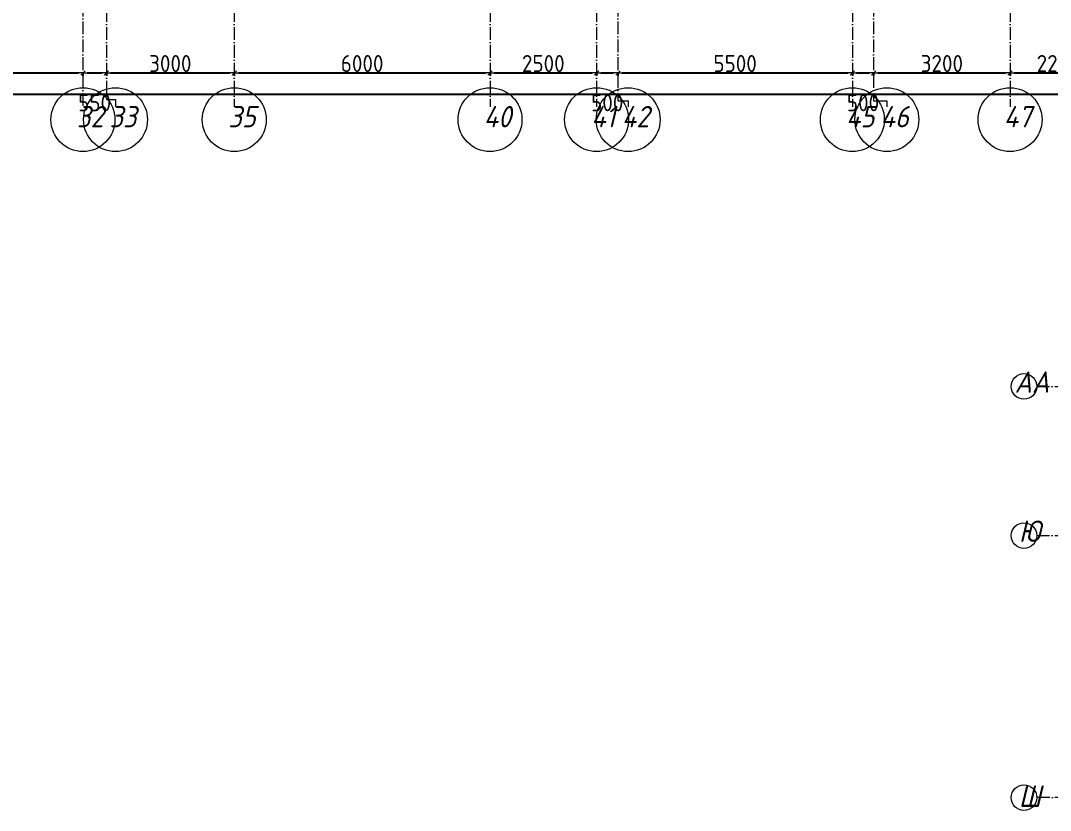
# Model space of a CAD drawing. Header units: millimetres. Extents: x -401725 to 250493, y 305116 to 802890.
# Drawn here: x 27896 to 52055, y 495397 to 513932 of the extents above; entities that cross this region are included whole.
import ezdxf

# ---------------------------------------------------------------- set-up
doc = ezdxf.new("R2010")
doc.units = ezdxf.units.MM
doc.linetypes.add('50_200_ШТРИХ_1Т_ш5_п1_п1_', pattern=[700, 500, -100, 0, -100])
for name, color, linetype, lineweight in [('A-____-____-DIMS', 7, 'Continuous', 9), ('S-GRID-____-IDEN', 7, 'Continuous', 9), ('S-GRID-____-OTLN', 7, 'Continuous', 9), ('S-GRID-____-OTLN-1', 7, '50_200_ШТРИХ_1Т_ш5_п1_п1_', 9)]:
    doc.layers.add(name, color=color, linetype=linetype, lineweight=lineweight)
doc.styles.add('ISOCPEUR_I', font='isocpeui.ttf', dxfattribs={"width": 0.9, "height": 2.5})
doc.styles.add('ISOCPEUR_I_9', font='isocpeui.ttf', dxfattribs={"width": 0.9, "height": 250})
doc.styles.add('СПДС', font='isocpeur.ttf', dxfattribs={"width": 0.9})
doc.dimstyles.new('Размера А3', dxfattribs={"dimtxt": 200, "dimasz": 100, "dimexe": 70, "dimexo": 100, "dimgap": 20, "dimtad": 1, "dimdec": 0, "dimrnd": 10, "dimzin": 0, "dimdsep": 46, "dimtxsty": 'СПДС', "dimblk": 'ARROWHEAD_6', "dimcen": 1, "dimclrd": 256, "dimclre": 256, "dimclrt": 256, "dimazin": 0, "dimtfac": 1, "dimtdec": 0, "dimtmove": 2, "dimatfit": 3, "dimfxl": 1, "dimtolj": 1, "dimtzin": 0, "dimarcsym": 0})

# ---------------------------------------------------------------- blocks, each defined once
blk = doc.blocks.new('Ось сетки - Круг_Ø6_00__ISO-2_5_0_9K_-25732049-АР1_План отверстий 2 этажа в осях 1-64_А-ГГ')
at = {"layer": 'S-GRID-____-IDEN'}
blk.add_circle((0, 0), 3, dxfattribs=at)
blk = doc.blocks.new('Ось сетки - Круг_Ø6_00__ISO-2_5_0_9K_-25732049-АР1_План отверстий 2 этажа в осях 1-64_Ю-ЯЯ')
at = {"layer": 'S-GRID-____-IDEN'}
blk.add_circle((0, 0), 3, dxfattribs=at)
blk = doc.blocks.new('ARROWHEAD_6')
at = {"color": 0, "linetype": 'Continuous'}
for p, q in [((0, 0), (-1, 0)), ((-0.5, -0.5), (0.5, 0.5))]:
    blk.add_line(p, q, dxfattribs=at)
blk = doc.blocks.new('*D4603')
at = {"layer": 'A-____-____-DIMS', "lineweight": -2, "transparency": 16777216}
for p, q in [((23358, 512710), (23358, 512634)), ((23458, 512704), (29258, 512704)), ((29358, 512710), (29358, 512634))]:
    blk.add_line(p, q, dxfattribs=at)
at = {"layer": 'Defpoints', "color": 0, "lineweight": 30, "transparency": 16777216}
for p in [(23358, 512810), (29358, 512810), (29358, 512704)]:
    blk.add_point(p, dxfattribs=at)
at = {"layer": 'A-____-____-DIMS', "lineweight": -2, "transparency": 16777216, "xscale": 100, "yscale": 100, "zscale": 100, "rotation": 180}
blk.add_blockref('ARROWHEAD_6', (23358, 512704), dxfattribs=at)
at = {"layer": 'A-____-____-DIMS', "lineweight": -2, "transparency": 16777216, "xscale": 100, "yscale": 100, "zscale": 100}
blk.add_blockref('ARROWHEAD_6', (29358, 512704), dxfattribs=at)
at = {"layer": 'A-____-____-DIMS', "transparency": 16777216, "insert": (26358, 512924), "char_height": 400, "width": 2.49, "attachment_point": 5, "style": 'СПДС'}
blk.add_mtext('\\A1;6000', dxfattribs=at)
blk = doc.blocks.new('*D4604')
at = {"layer": 'A-____-____-DIMS', "lineweight": -2, "transparency": 16777216}
for p, q in [((29358, 512710), (29358, 512634)), ((29458, 512704), (29808, 512704)), ((29908, 512710), (29908, 512634))]:
    blk.add_line(p, q, dxfattribs=at)
at = {"layer": 'Defpoints', "color": 0, "lineweight": 30, "transparency": 16777216}
for p in [(29358, 512810), (29908, 512810), (29908, 512704)]:
    blk.add_point(p, dxfattribs=at)
at = {"layer": 'A-____-____-DIMS', "lineweight": -2, "transparency": 16777216, "xscale": 100, "yscale": 100, "zscale": 100, "rotation": 180}
blk.add_blockref('ARROWHEAD_6', (29358, 512704), dxfattribs=at)
at = {"layer": 'A-____-____-DIMS', "lineweight": -2, "transparency": 16777216, "xscale": 100, "yscale": 100, "zscale": 100}
blk.add_blockref('ARROWHEAD_6', (29908, 512704), dxfattribs=at)
at = {"layer": 'A-____-____-DIMS', "transparency": 16777216, "insert": (29633, 512004), "char_height": 400, "width": 1.87, "attachment_point": 5, "style": 'СПДС'}
blk.add_mtext('\\A1;550', dxfattribs=at)
blk = doc.blocks.new('*D4605')
at = {"layer": 'A-____-____-DIMS', "lineweight": -2, "transparency": 16777216}
for p, q in [((29908, 512710), (29908, 512634)), ((30008, 512704), (32808, 512704)), ((32908, 512710), (32908, 512634))]:
    blk.add_line(p, q, dxfattribs=at)
at = {"layer": 'Defpoints', "color": 0, "lineweight": 30, "transparency": 16777216}
for p in [(29908, 512810), (32908, 512810), (32908, 512704)]:
    blk.add_point(p, dxfattribs=at)
at = {"layer": 'A-____-____-DIMS', "lineweight": -2, "transparency": 16777216, "xscale": 100, "yscale": 100, "zscale": 100, "rotation": 180}
blk.add_blockref('ARROWHEAD_6', (29908, 512704), dxfattribs=at)
at = {"layer": 'A-____-____-DIMS', "lineweight": -2, "transparency": 16777216, "xscale": 100, "yscale": 100, "zscale": 100}
blk.add_blockref('ARROWHEAD_6', (32908, 512704), dxfattribs=at)
at = {"layer": 'A-____-____-DIMS', "transparency": 16777216, "insert": (31408, 512924), "char_height": 400, "width": 2.49, "attachment_point": 5, "style": 'СПДС'}
blk.add_mtext('\\A1;3000', dxfattribs=at)
blk = doc.blocks.new('*D4606')
at = {"layer": 'A-____-____-DIMS', "lineweight": -2, "transparency": 16777216}
for p, q in [((32908, 512710), (32908, 512634)), ((33008, 512704), (38808, 512704)), ((38908, 512710), (38908, 512634))]:
    blk.add_line(p, q, dxfattribs=at)
at = {"layer": 'Defpoints', "color": 0, "lineweight": 30, "transparency": 16777216}
for p in [(32908, 512810), (38908, 512810), (38908, 512704)]:
    blk.add_point(p, dxfattribs=at)
at = {"layer": 'A-____-____-DIMS', "lineweight": -2, "transparency": 16777216, "xscale": 100, "yscale": 100, "zscale": 100, "rotation": 180}
blk.add_blockref('ARROWHEAD_6', (32908, 512704), dxfattribs=at)
at = {"layer": 'A-____-____-DIMS', "lineweight": -2, "transparency": 16777216, "xscale": 100, "yscale": 100, "zscale": 100}
blk.add_blockref('ARROWHEAD_6', (38908, 512704), dxfattribs=at)
at = {"layer": 'A-____-____-DIMS', "transparency": 16777216, "insert": (35908, 512924), "char_height": 400, "width": 2.49, "attachment_point": 5, "style": 'СПДС'}
blk.add_mtext('\\A1;6000', dxfattribs=at)
blk = doc.blocks.new('*D4607')
at = {"layer": 'A-____-____-DIMS', "lineweight": -2, "transparency": 16777216}
for p, q in [((38908, 512710), (38908, 512634)), ((39008, 512704), (41308, 512704)), ((41408, 512710), (41408, 512634))]:
    blk.add_line(p, q, dxfattribs=at)
at = {"layer": 'Defpoints', "color": 0, "lineweight": 30, "transparency": 16777216}
for p in [(38908, 512810), (41408, 512810), (41408, 512704)]:
    blk.add_point(p, dxfattribs=at)
at = {"layer": 'A-____-____-DIMS', "lineweight": -2, "transparency": 16777216, "xscale": 100, "yscale": 100, "zscale": 100, "rotation": 180}
blk.add_blockref('ARROWHEAD_6', (38908, 512704), dxfattribs=at)
at = {"layer": 'A-____-____-DIMS', "lineweight": -2, "transparency": 16777216, "xscale": 100, "yscale": 100, "zscale": 100}
blk.add_blockref('ARROWHEAD_6', (41408, 512704), dxfattribs=at)
at = {"layer": 'A-____-____-DIMS', "transparency": 16777216, "insert": (40158, 512924), "char_height": 400, "width": 2.49, "attachment_point": 5, "style": 'СПДС'}
blk.add_mtext('\\A1;2500', dxfattribs=at)
blk = doc.blocks.new('*D4608')
at = {"layer": 'A-____-____-DIMS', "lineweight": -2, "transparency": 16777216}
for p, q in [((41408, 512710), (41408, 512634)), ((41508, 512704), (41808, 512704)), ((41908, 512710), (41908, 512634))]:
    blk.add_line(p, q, dxfattribs=at)
at = {"layer": 'Defpoints', "color": 0, "lineweight": 30, "transparency": 16777216}
for p in [(41408, 512810), (41908, 512810), (41908, 512704)]:
    blk.add_point(p, dxfattribs=at)
at = {"layer": 'A-____-____-DIMS', "lineweight": -2, "transparency": 16777216, "xscale": 100, "yscale": 100, "zscale": 100, "rotation": 180}
blk.add_blockref('ARROWHEAD_6', (41408, 512704), dxfattribs=at)
at = {"layer": 'A-____-____-DIMS', "lineweight": -2, "transparency": 16777216, "xscale": 100, "yscale": 100, "zscale": 100}
blk.add_blockref('ARROWHEAD_6', (41908, 512704), dxfattribs=at)
at = {"layer": 'A-____-____-DIMS', "transparency": 16777216, "insert": (41658, 512004), "char_height": 400, "width": 1.87, "attachment_point": 5, "style": 'СПДС'}
blk.add_mtext('\\A1;500', dxfattribs=at)
blk = doc.blocks.new('*D4609')
at = {"layer": 'A-____-____-DIMS', "lineweight": -2, "transparency": 16777216}
for p, q in [((41908, 512710), (41908, 512634)), ((42008, 512704), (47308, 512704)), ((47408, 512710), (47408, 512634))]:
    blk.add_line(p, q, dxfattribs=at)
at = {"layer": 'Defpoints', "color": 0, "lineweight": 30, "transparency": 16777216}
for p in [(41908, 512810), (47408, 512810), (47408, 512704)]:
    blk.add_point(p, dxfattribs=at)
at = {"layer": 'A-____-____-DIMS', "lineweight": -2, "transparency": 16777216, "xscale": 100, "yscale": 100, "zscale": 100, "rotation": 180}
blk.add_blockref('ARROWHEAD_6', (41908, 512704), dxfattribs=at)
at = {"layer": 'A-____-____-DIMS', "lineweight": -2, "transparency": 16777216, "xscale": 100, "yscale": 100, "zscale": 100}
blk.add_blockref('ARROWHEAD_6', (47408, 512704), dxfattribs=at)
at = {"layer": 'A-____-____-DIMS', "transparency": 16777216, "insert": (44658, 512924), "char_height": 400, "width": 2.49, "attachment_point": 5, "style": 'СПДС'}
blk.add_mtext('\\A1;5500', dxfattribs=at)
blk = doc.blocks.new('*D4610')
at = {"layer": 'A-____-____-DIMS', "lineweight": -2, "transparency": 16777216}
for p, q in [((47408, 512710), (47408, 512634)), ((47508, 512704), (47808, 512704)), ((47908, 512710), (47908, 512634))]:
    blk.add_line(p, q, dxfattribs=at)
at = {"layer": 'Defpoints', "color": 0, "lineweight": 30, "transparency": 16777216}
for p in [(47408, 512810), (47908, 512810), (47908, 512704)]:
    blk.add_point(p, dxfattribs=at)
at = {"layer": 'A-____-____-DIMS', "lineweight": -2, "transparency": 16777216, "xscale": 100, "yscale": 100, "zscale": 100, "rotation": 180}
blk.add_blockref('ARROWHEAD_6', (47408, 512704), dxfattribs=at)
at = {"layer": 'A-____-____-DIMS', "lineweight": -2, "transparency": 16777216, "xscale": 100, "yscale": 100, "zscale": 100}
blk.add_blockref('ARROWHEAD_6', (47908, 512704), dxfattribs=at)
at = {"layer": 'A-____-____-DIMS', "transparency": 16777216, "insert": (47658, 512004), "char_height": 400, "width": 1.87, "attachment_point": 5, "style": 'СПДС'}
blk.add_mtext('\\A1;500', dxfattribs=at)
blk = doc.blocks.new('*D4611')
at = {"layer": 'A-____-____-DIMS', "lineweight": -2, "transparency": 16777216}
for p, q in [((47908, 512710), (47908, 512634)), ((48008, 512704), (51008, 512704)), ((51108, 512710), (51108, 512634))]:
    blk.add_line(p, q, dxfattribs=at)
at = {"layer": 'Defpoints', "color": 0, "lineweight": 30, "transparency": 16777216}
for p in [(47908, 512810), (51108, 512810), (51108, 512704)]:
    blk.add_point(p, dxfattribs=at)
at = {"layer": 'A-____-____-DIMS', "lineweight": -2, "transparency": 16777216, "xscale": 100, "yscale": 100, "zscale": 100, "rotation": 180}
blk.add_blockref('ARROWHEAD_6', (47908, 512704), dxfattribs=at)
at = {"layer": 'A-____-____-DIMS', "lineweight": -2, "transparency": 16777216, "xscale": 100, "yscale": 100, "zscale": 100}
blk.add_blockref('ARROWHEAD_6', (51108, 512704), dxfattribs=at)
at = {"layer": 'A-____-____-DIMS', "transparency": 16777216, "insert": (49508, 512924), "char_height": 400, "width": 2.49, "attachment_point": 5, "style": 'СПДС'}
blk.add_mtext('\\A1;3200', dxfattribs=at)
blk = doc.blocks.new('*D4612')
at = {"layer": 'A-____-____-DIMS', "lineweight": -2, "transparency": 16777216}
for p, q in [((51108, 512710), (51108, 512634)), ((51208, 512704), (53258, 512704)), ((53358, 512710), (53358, 512634))]:
    blk.add_line(p, q, dxfattribs=at)
at = {"layer": 'Defpoints', "color": 0, "lineweight": 30, "transparency": 16777216}
for p in [(51108, 512810), (53358, 512810), (53358, 512704)]:
    blk.add_point(p, dxfattribs=at)
at = {"layer": 'A-____-____-DIMS', "lineweight": -2, "transparency": 16777216, "xscale": 100, "yscale": 100, "zscale": 100, "rotation": 180}
blk.add_blockref('ARROWHEAD_6', (51108, 512704), dxfattribs=at)
at = {"layer": 'A-____-____-DIMS', "lineweight": -2, "transparency": 16777216, "xscale": 100, "yscale": 100, "zscale": 100}
blk.add_blockref('ARROWHEAD_6', (53358, 512704), dxfattribs=at)
at = {"layer": 'A-____-____-DIMS', "transparency": 16777216, "insert": (52233, 512924), "char_height": 400, "width": 2.49, "attachment_point": 5, "style": 'СПДС'}
blk.add_mtext('\\A1;2250', dxfattribs=at)
blk = doc.blocks.new('*D4590')
at = {"layer": 'A-____-____-DIMS', "lineweight": -2, "transparency": 16777216}
for p, q in [((-17942, 512214), (-17942, 512138)), ((-17842, 512208), (55358, 512208)), ((55458, 512214), (55458, 512138))]:
    blk.add_line(p, q, dxfattribs=at)
at = {"layer": 'Defpoints', "color": 0, "lineweight": 30, "transparency": 16777216}
for p in [(-17942, 512314), (55458, 512314), (55458, 512208)]:
    blk.add_point(p, dxfattribs=at)
at = {"layer": 'A-____-____-DIMS', "lineweight": -2, "transparency": 16777216, "xscale": 100, "yscale": 100, "zscale": 100, "rotation": 180}
blk.add_blockref('ARROWHEAD_6', (-17942, 512208), dxfattribs=at)
at = {"layer": 'A-____-____-DIMS', "lineweight": -2, "transparency": 16777216, "xscale": 100, "yscale": 100, "zscale": 100}
blk.add_blockref('ARROWHEAD_6', (55458, 512208), dxfattribs=at)
at = {"layer": 'A-____-____-DIMS', "transparency": 16777216, "insert": (18758, 512428), "char_height": 400, "width": 3.19, "attachment_point": 5, "style": 'СПДС'}
blk.add_mtext('\\A1;73400', dxfattribs=at)
blk = doc.blocks.new('2этаж')
at = {"layer": 'S-GRID-____-OTLN-1', "color": 251, "ltscale": 0.6, "true_color": 0x636466}
for p, q in [((29908.3, 549908.8), (29908.3, 512083.3)), ((32908.3, 549908.8), (32908.3, 511907.5)), ((38908.3, 549908.8), (38908.3, 511907.5)), ((41408.3, 549908.8), (41408.3, 511907.5)), ((47408.3, 549908.8), (47408.3, 511907.5)), ((51108.3, 549908.8), (51108.3, 511907.5)), ((29358.3, 549620.5), (29358.3, 511907.5)), ((41908.3, 549620.5), (41908.3, 512048.6)), ((47908.3, 549620.5), (47908.3, 512048.6)), ((51735.1, 505347), (74727.1, 505347)), ((51735.1, 501847), (88482.7, 501847)), ((74727.1, 495697), (51735.1, 495697))]:
    blk.add_line(p, q, dxfattribs=at)
at = {"layer": 'S-GRID-____-IDEN', "xscale": 250, "yscale": 250, "zscale": 99.99999999999993, "rotation": 180}
for p in [(29358.3, 511607.5), (30122.5, 511607.5), (32908.3, 511607.5), (38908.3, 511607.5), (41408.3, 511607.5), (42148.5, 511607.5), (47408.3, 511607.5), (48217.8, 511607.5), (51108.3, 511607.5)]:
    blk.add_blockref('Ось сетки - Круг_Ø6_00__ISO-2_5_0_9K_-25732049-АР1_План отверстий 2 этажа в осях 1-64_Ю-ЯЯ', p, dxfattribs=at)
at = {"layer": 'S-GRID-____-IDEN', "char_height": 500, "attachment_point": 1}
for s, insert, width, style in [('32', (29219.4, 511927.3), 404.05, 'ISOCPEUR_I_9'), ('33', (29983.5, 511927.3), 404.05, 'ISOCPEUR_I_9'), ('35', (32769.4, 511927.3), 404.05, 'ISOCPEUR_I_9'), ('40', (38760.4, 511927.3), 425.696, 'ISOCPEUR_I_9'), ('41', (41284.2, 511927.3), 367.975, 'ISOCPEUR_I_9'), ('42', (42000.5, 511927.3), 425.696, 'ISOCPEUR_I_9'), ('45', (47260.4, 511927.3), 425.696, 'ISOCPEUR_I_9'), ('46', (48069.8, 511927.3), 425.696, 'ISOCPEUR_I_9'), ('47', (50960.4, 511927.3), 425.696, 'ISOCPEUR_I_9'), ('АА', (51216.5, 505699.4), 505.063, 'ISOCPEUR_I'), ('\\fISOCPEUR|b0|i1|c204|p34|;\\W.9;Ю', (51314.6, 502199.4), 266.962, 'ISOCPEUR_I'), ('\\fISOCPEUR|b0|i1|c204|p34|;\\W.9;Ш', (51313.9, 495978.9), 281.392, 'ISOCPEUR_I')]:
    blk.add_mtext(s, dxfattribs=dict(at, insert=insert, width=width, style=style))
at = {"layer": 'A-____-____-DIMS'}
for base, p1, p2, picture, middle in [((29358.3, 512704.4), (23358.3, 512810.5), (29358.3, 512810.5), '*D4603', (26358.3, 512924.4)), ((32908.3, 512704.4), (29908.3, 512810.5), (32908.3, 512810.5), '*D4605', (31408.3, 512924.4)), ((38908.3, 512704.4), (32908.3, 512810.5), (38908.3, 512810.5), '*D4606', (35908.3, 512924.4)), ((41408.3, 512704.4), (38908.3, 512810.5), (41408.3, 512810.5), '*D4607', (40158.3, 512924.4)), ((47408.3, 512704.4), (41908.3, 512810.5), (47408.3, 512810.5), '*D4609', (44658.3, 512924.4)), ((51108.3, 512704.4), (47908.3, 512810.5), (51108.3, 512810.5), '*D4611', (49508.3, 512924.4)), ((53358.3, 512704.4), (51108.3, 512810.5), (53358.3, 512810.5), '*D4612', (52233.3, 512924.4)), ((55458.3, 512207.6), (-17941.7, 512313.7), (55458.3, 512313.7), '*D4590', (18758.3, 512427.6)), ((29908.3, 512704.4), (29358.3, 512810.5), (29908.3, 512810.5), '*D4604', (29633.3, 512004.4)), ((41908.3, 512704.4), (41408.3, 512810.5), (41908.3, 512810.5), '*D4608', (41658.3, 512004.4)), ((47908.3, 512704.4), (47408.3, 512810.5), (47908.3, 512810.5), '*D4610', (47658.3, 512004.4))]:
    dim = blk.add_linear_dim(base=base, p1=p1, p2=p2, dimstyle='Размера А3', override={"dimtxt": 400}, dxfattribs=at)
    dim.commit()
    dim.dimension.update_dxf_attribs({"geometry": picture, "text_midpoint": middle})

msp = doc.modelspace()

# ---------------------------------------------------------------- linework, layer by layer
at = {"layer": 'S-GRID-____-OTLN'}
for p, q in [((29908.3366, 512083.3058), (30122.4659, 512083.3058)), ((30122.4659, 512083.3058), (30122.4659, 511907.5288)), ((41908.3366, 512048.6475), (42148.4596, 512048.6475)), ((42148.4596, 512048.6475), (42148.4596, 511907.5288)), ((47908.3366, 512048.6475), (48217.7763, 512048.6475)), ((48217.7763, 512048.6475), (48217.7763, 511907.5288))]:
    msp.add_line(p, q, dxfattribs=at)

# ---------------------------------------------------------------- block references
at = {"color": 18, "true_color": 0x000000}
msp.add_blockref('2этаж', (0, 0), dxfattribs=at)
at = {"layer": 'S-GRID-____-IDEN', "xscale": 99.99999999999993, "yscale": 99.99999999999993, "zscale": 99.99999999999993}
for p, rotation in [((51435.1071, 505346.983), 269.9999999999995), ((51435.1071, 501846.983), 269.9999999999995), ((51435.1071, 495696.983), 89.99999999999982)]:
    msp.add_blockref('Ось сетки - Круг_Ø6_00__ISO-2_5_0_9K_-25732049-АР1_План отверстий 2 этажа в осях 1-64_А-ГГ', p, dxfattribs=dict(at, rotation=rotation))

doc.saveas('drawing.dxf')
